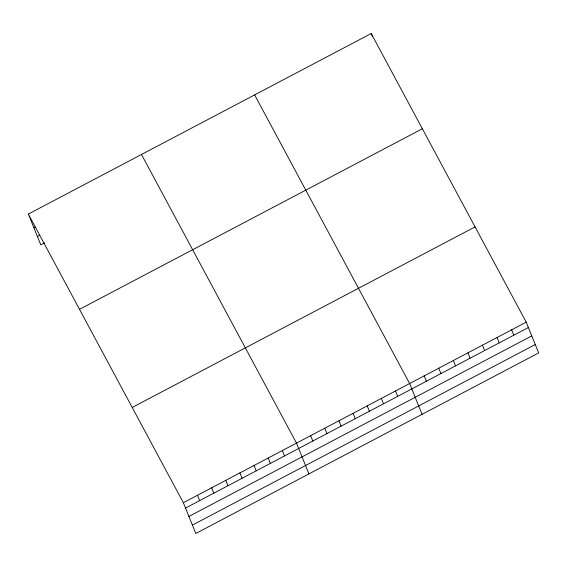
<?xml version="1.0" encoding="UTF-8"?>
<svg xmlns="http://www.w3.org/2000/svg" width="567" height="567" viewBox="0 0 567 567"><rect width="100%" height="100%" fill="white"/><g stroke="black" fill="none" stroke-linecap="round" stroke-linejoin="round"><path stroke-width="0.85" d="M28.35 214.071L371.208 33.517L526.211 322.148L538.65 352.929L195.792 533.483L183.354 502.702L28.35 214.071L40.789 244.852L44.509 242.896M33.907 227.828L35.395 227.048M37.401 236.467L39.633 235.291M79.5 309.32L422.358 128.759M132.203 407.453L475.061 226.899M183.354 502.702L526.211 322.148M185.522 508.075L528.38 327.52M188.91 516.459L531.768 335.905M192.404 525.099L535.262 344.545M254.64 94.902L409.636 383.533L422.075 414.321M141.495 154.486L296.498 443.118L308.937 473.906M511.64 329.817L513.808 335.196M497.068 337.493L499.243 342.865M371.208 33.517L372.448 36.586M482.496 345.168L484.672 350.541M467.924 352.837L470.1 358.216M453.352 360.513L455.528 365.885M438.78 368.189L440.956 373.561M424.208 375.857L426.384 381.237M395.497 390.982L397.665 396.354M381.357 398.431L383.526 403.803M367.21 405.88L369.379 411.252M353.071 413.329L355.24 418.701M338.924 420.771L341.093 426.15M324.785 428.22L326.953 433.599M310.638 435.669L312.807 441.041M282.352 450.567L284.521 455.939M268.212 458.016L270.381 463.388M254.066 465.464L256.241 470.837M239.926 472.906L242.095 478.286M225.779 480.355L227.955 485.735M211.64 487.804L213.809 493.177M197.493 495.253L199.669 500.626"/></g></svg>
